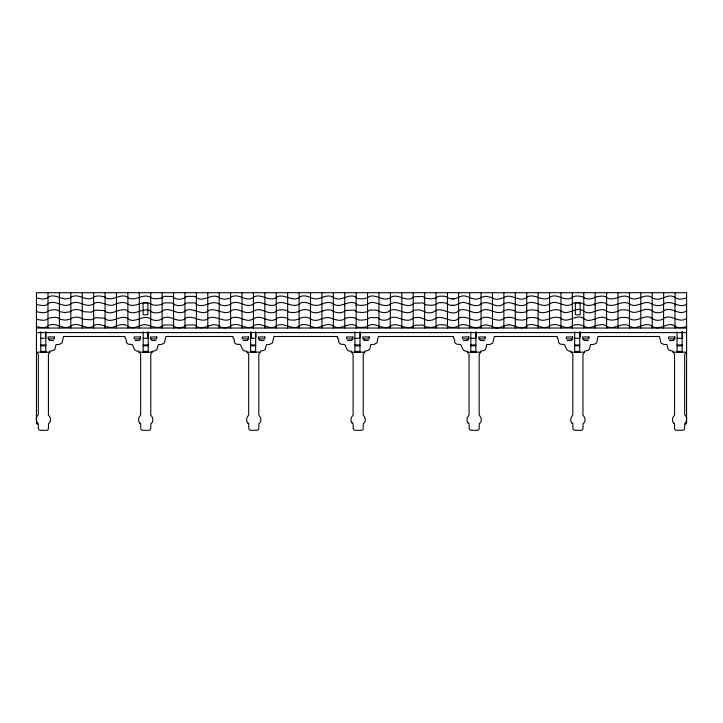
<?xml version="1.0" encoding="UTF-8"?>
<svg xmlns="http://www.w3.org/2000/svg" width="723" height="723" viewBox="0 0 723 723"><rect width="100%" height="100%" fill="white"/><g stroke="black" fill="none" stroke-linecap="round" stroke-linejoin="round"><path stroke-width="1.08" d="M390.402 305.486L390.14 328.034M595.174 305.639L595.183 292.698M686.498 304.392C679.575 308.369 673.755 301.401 666.859 302.765A3.281 1.365 0 0 0 663.94 303.904C659.991 306.886 653.547 305.639 650.022 302.919C642.819 300.732 636.638 308.414 629.634 304.112M686.398 310.827L686.389 310.845A16.313 6.805 0 0 0 686.226 311.053C678.933 316.087 672.263 306.57 664.509 310.275C661.563 313.529 654.423 313.619 651.54 310.33C643.669 306.172 636.583 316.068 629.426 310.809M686.389 318.427L686.398 318.409A16.313 6.805 0 0 0 686.226 318.626C678.933 323.66 672.263 314.153 664.509 317.858C661.563 321.111 654.423 321.202 651.54 317.903C643.669 313.755 636.583 323.651 629.426 318.391M686.606 297.786C683.551 299.223 677.424 300.126 674.722 297.135C667.338 293.068 661.78 301.238 654.198 298.68A3.009 1.256 0 0 1 652.291 297.858C645.287 291.947 637.062 302.53 629.634 297.623M686.606 326.389C684.048 327.799 677.876 328.486 675.02 326.127C667.971 321.157 661.726 329.968 654.198 327.284A3.009 1.256 0 0 1 652.291 326.462C645.287 320.551 637.062 331.134 629.634 326.227M49.914 352.164L48.423 354.297L48.423 414.866L50.375 418.021L50.447 420.876A4.826 4.826 0 0 1 49.444 422.856L48.513 423.696L48.423 428.396A1.898 1.898 0 0 1 46.679 430.293L40.343 430.293A2.196 2.196 0 0 1 38.319 428.088C39.394 423.488 33.33 418.906 38.319 414.866L38.319 354.297L36.774 352.164M686.552 352.164L673.014 352.164L672.968 351.161L669.498 350.384L668.07 349.082L666.958 344.528L663.813 344.482L660.894 342.892L659.484 336.493L598.038 336.493L596.638 342.892L593.71 344.482L590.574 344.528L589.462 349.082L588.034 350.384L584.555 351.161L584.518 352.164L570.971 352.164L570.971 351.161C566.913 351.984 565.865 347.799 564.952 345.223C564.473 343.488 560.063 345.359 558.888 342.892C557.677 341.708 559.403 338.554 557.27 338.454L557.27 336.493L494.261 336.493L492.851 342.892L489.923 344.482L486.787 344.528L485.675 349.082L484.247 350.384L480.768 351.161L480.732 352.164L467.185 352.164L467.185 351.161C463.127 351.984 462.087 347.799 461.175 345.223C460.687 343.488 456.276 345.359 455.101 342.892C453.899 341.708 455.617 338.554 453.484 338.454L453.484 336.493L378.292 336.493L376.891 342.892L373.963 344.482L370.827 344.528L369.715 349.082L368.287 350.384L364.808 351.161L364.772 352.164L351.224 352.164L351.224 351.161C347.167 351.984 346.118 347.799 345.205 345.223C344.726 343.488 340.316 345.359 339.141 342.892C337.93 341.708 339.656 338.554 337.524 338.454L337.524 336.493L273.9 336.493L272.499 342.892L269.571 344.482L266.425 344.528L265.314 349.082L263.886 350.384L260.416 351.161L260.379 352.164L246.832 352.164L246.832 351.161C242.765 351.984 241.726 347.799 240.813 345.223C240.325 343.488 235.924 345.359 234.749 342.892C233.538 341.708 235.255 338.554 233.122 338.454L233.122 336.493L165.847 336.493L164.446 342.892L161.518 344.482L158.382 344.528L156.927 349.58L154.252 351.071L152.363 351.161L150.764 354.297L150.764 414.866L152.707 418.021L152.788 420.876A4.826 4.826 0 0 1 151.785 422.856L150.845 423.696L150.791 428.396A1.898 1.898 0 0 1 149.046 430.293L142.711 430.293A2.196 2.196 0 0 1 140.687 428.088L140.687 423.75L139.629 422.856M260.298 352.164L258.807 354.297L258.807 414.866L260.759 418.021L260.84 420.876A4.826 4.826 0 0 1 259.828 422.856L258.843 423.75L258.843 428.396A1.898 1.898 0 0 1 257.099 430.293L250.764 430.293A2.196 2.196 0 0 1 248.739 428.088L248.739 423.75L247.682 422.856M364.699 352.164L363.208 354.297L363.208 414.866L365.151 418.021L365.232 420.876A4.826 4.826 0 0 1 364.229 422.856L363.235 423.75L363.235 428.396A1.898 1.898 0 0 1 361.491 430.293L355.156 430.293A2.196 2.196 0 0 1 353.131 428.088L353.131 423.75L352.074 422.856M480.659 352.164L479.168 354.297L479.168 414.866L481.12 418.021L481.193 420.876A4.826 4.826 0 0 1 480.189 422.856L479.25 423.696L479.204 428.396A1.898 1.898 0 0 1 477.451 430.293L471.116 430.293A2.196 2.196 0 0 1 469.091 428.088L469.091 423.75L468.034 422.856M584.446 352.164L582.955 354.297L582.955 414.866L584.907 418.021L584.979 420.876A4.826 4.826 0 0 1 583.976 422.856L583.036 423.696L582.982 428.396A1.898 1.898 0 0 1 581.238 430.293L574.902 430.293A2.196 2.196 0 0 1 572.878 428.088L572.878 423.75L571.821 422.856M686.226 352.164L684.681 354.297L684.681 414.866C689.679 418.906 683.606 423.488 684.681 428.088A2.196 2.196 0 0 1 682.657 430.293L676.321 430.293A1.898 1.898 0 0 1 674.577 428.396L674.577 423.75L673.556 422.856M480.922 297.469C476.593 301.048 471.26 298.102 466.832 296.484C460.94 294.008 457.388 299.566 451.956 298.852M480.922 303.967C476.412 307.881 470.492 303.922 465.558 302.801C460.18 300.831 457.035 306.398 451.956 305.35M480.922 326.073C476.186 330.05 470.501 326.001 465.558 324.907C460.18 322.937 457.035 328.504 451.956 327.465M140.099 338.924L139.223 340.47L135.138 340.56M248.152 338.924L247.275 340.47L243.19 340.56M352.544 338.924L351.667 340.47L347.582 340.56M468.513 338.924L467.627 340.47L463.551 340.56M572.291 338.924L571.414 340.47L567.329 340.56M674.297 338.924L673.42 340.47L669.335 340.56M481.012 297.379L486.046 296.231L492.083 297.686M481.012 303.877C488.432 299.132 495.87 309.516 503.199 304.256C510.836 298.671 519.71 309.941 527.022 303.651L528.016 303.009C535.553 300.144 542.458 308.866 549.534 303.913C556.855 299.042 563.705 307.908 571.08 304.663C574.116 301.455 579.891 302.44 583.569 303.642C586.028 306.534 591.378 305.576 594.496 304.067A7.429 3.1 0 0 1 595.644 303.543C599.24 302.783 604.69 301.328 607.419 304.708C615.092 307.871 622.069 299.34 629.643 304.031M481.012 325.983L486.046 324.835L492.083 326.29M453.945 298.843L449.842 298.689L445.467 296.394L441.979 296.141L438.337 296.34L435.454 298.156L430.7 298.852L425.377 298.228L422.684 296.394L413.99 296.782C406.932 303.669 397.804 292.246 390.411 297.632C382.991 302.829 374.162 291.622 367.23 297.966L363.145 298.834L358.988 298.735L356.972 298.274L355.779 296.963C347.989 292.923 340.217 303.073 332.779 296.99C327.646 294.288 322.693 297.587 317.975 298.816C311.477 299.982 306.877 293.628 300.153 296.701C293.032 303.723 282.449 291.197 275.174 298.274C267.691 301.446 259.241 291.721 252.408 298.219C245.034 301.383 239.584 293.674 232.092 296.529C228.721 299.765 221.789 300.153 218.31 296.972C210.773 293.601 204.591 301.916 196.891 298.111L195.626 296.791L193.881 296.303L186.661 296.457L185.431 297.108C182.63 299.882 175.698 299.955 172.969 296.981L171.441 296.412L164.266 296.385L161.473 298.048C158.147 298.744 153.954 299.412 150.926 297.587M453.945 305.341L449.842 305.187L445.467 302.883L441.979 302.639L438.337 302.838L435.454 304.654L430.7 305.35L425.377 304.726L422.684 302.892L413.99 303.28C406.832 310.339 397.108 298.102 389.86 304.609C382.35 308.631 374.008 298.319 367.23 304.464L363.145 305.332L358.988 305.233L356.972 304.772L355.779 303.452C347.989 299.421 340.217 309.561 332.779 303.488C327.646 300.777 322.693 304.085 317.975 305.314C311.477 306.471 306.877 300.126 300.153 303.199C293.032 310.221 282.449 297.695 275.174 304.772C267.691 307.944 259.241 298.219 252.408 304.717C245.034 307.881 239.584 300.172 232.092 303.027C228.721 306.263 221.789 306.651 218.31 303.47C210.773 300.099 204.591 308.414 196.891 304.6L195.626 303.289L193.881 302.801L186.661 302.955L185.431 303.606C182.548 306.299 175.761 306.425 172.969 303.479L171.441 302.901L164.266 302.883L161.473 304.546C158.147 305.242 153.954 305.91 150.926 304.085M453.945 327.456L449.842 327.293L445.467 324.998L441.979 324.744L438.337 324.943L435.454 326.76L430.7 327.456L425.377 326.832L422.684 324.998L413.99 325.386C406.832 332.453 397.108 320.208 389.86 326.715C382.35 330.736 374.008 320.434 367.23 326.57L363.145 327.447L358.988 327.338L356.972 326.877L355.779 325.567C347.989 321.527 340.217 331.676 332.779 325.594C327.646 322.892 322.693 326.19 317.975 327.42C311.477 328.585 306.877 322.232 300.153 325.305C293.032 332.327 282.449 319.801 275.174 326.877C267.691 330.05 259.241 320.325 252.408 326.823C245.034 329.986 239.584 322.286 232.092 325.133C228.721 328.369 221.789 328.757 218.31 325.585C210.773 322.205 204.591 330.519 196.891 326.715L195.626 325.395L193.881 324.907L186.661 325.061L185.431 325.712C182.612 328.54 175.725 328.459 172.969 325.585L171.441 325.016L164.266 324.989L161.473 326.651C155.626 329.218 150.935 325.251 145.431 324.754C139.431 324.202 135.029 329.905 128.748 326.805C125.079 323.118 118.545 324.699 114.351 326.823C106.95 329.833 99.286 320.461 92.454 326.669C85.079 330.095 78.165 321.084 70.818 325.983C63.769 330.926 56.9 322.268 49.381 325.061L48.324 325.702C45.856 328.82 39.873 327.465 36.484 326.507M36.448 328.034L686.624 328.034M36.448 332.607L686.624 332.607M40.768 338.274L45.811 338.274M143.172 338.274L148.215 338.274M250.619 338.274L255.653 338.274M354.921 338.274L359.964 338.274M470.836 338.274L475.87 338.274M574.668 338.274L579.71 338.274M677.08 338.274L682.114 338.274M40.768 344.952L45.811 344.952M143.172 344.952L148.215 344.952M250.619 344.952L255.653 344.952M354.921 344.952L359.964 344.952M470.836 344.952L475.87 344.952M574.668 344.952L579.71 344.952M677.08 344.952L682.114 344.952M40.768 345.784L45.811 345.784M143.172 345.784L148.215 345.784M250.619 345.784L255.653 345.784M354.921 345.784L359.964 345.784M470.836 345.784L475.87 345.784M574.668 345.784L579.71 345.784M677.08 345.784L682.114 345.784M40.768 351.387L45.811 351.387M143.172 351.387L148.215 351.387M250.619 351.387L255.653 351.387M354.921 351.387L359.964 351.387M470.836 351.387L475.87 351.387M574.668 351.387L579.71 351.387M677.08 351.387L682.114 351.387M36.448 352.164L49.986 352.164L50.032 351.161L53.502 350.384L54.93 349.082L56.042 344.528L59.187 344.482L62.106 342.892L63.516 336.493L125.079 336.493L125.079 338.454C127.429 338.608 125.133 342.422 127.203 343.335C128.396 345.413 132.562 343.317 132.761 345.223C133.674 347.799 134.722 351.984 138.78 351.161L138.78 352.164L152.327 352.164M40.768 331.776L40.768 352.363L45.811 352.327L45.811 331.776M143.172 331.776L143.172 352.363L148.215 352.327L148.215 331.776M250.619 331.776L250.619 352.363L255.653 352.327L255.653 331.776M354.921 331.776L354.921 352.363L359.964 352.327L359.964 331.776M470.836 331.776L470.836 352.363L475.87 352.327L475.87 331.776M574.668 331.776L574.668 352.363L579.71 352.327L579.71 331.776M677.08 331.776L677.08 352.363L682.114 352.327L682.114 331.776M40.768 352.363L45.811 352.363M143.172 352.363L148.215 352.363M250.619 352.363L255.653 352.363M354.921 352.363L359.964 352.363M470.836 352.363L475.87 352.363M574.668 352.363L579.71 352.363M677.08 352.363L682.114 352.363M38.319 423.75L36.448 423.75L36.448 292.698L686.624 292.698L686.552 423.75L684.681 423.75M509.236 324.79C514.577 325.242 522.142 330.61 527.022 325.757L528.016 325.124C535.553 322.25 542.458 330.971 549.534 326.019C556.855 321.157 563.705 330.022 571.08 326.778C574.116 323.561 579.891 324.546 583.569 325.757C586.028 328.64 591.378 327.691 594.496 326.181A7.429 3.1 0 0 1 595.644 325.648C599.24 324.889 604.69 323.434 607.419 326.814C615.092 329.986 622.069 321.446 629.643 326.136M368.45 340.452L364.365 340.47L363.488 338.924M492.146 297.74C496.846 301.175 502.16 298.12 506.633 296.303C513.42 294.975 520.867 302.666 527.022 297.153L528.016 296.52C535.553 293.646 542.458 302.368 549.534 297.415C556.855 292.544 563.705 301.419 571.08 298.165C574.116 294.957 579.891 295.942 583.569 297.153C586.028 300.036 591.378 299.087 594.496 297.578A7.429 3.1 0 0 1 595.644 297.045C599.24 296.285 604.69 294.83 607.419 298.21C615.092 301.383 622.069 292.842 629.643 297.533M492.146 326.344C497.451 330.393 502.91 325.558 508.124 324.835A5.522 2.305 0 0 1 509.236 324.88M36.484 297.903C39.611 298.825 45.91 300.244 48.324 297.09L49.381 296.457C56.927 293.628 64.555 302.81 71.378 296.9C78.934 293.032 85.124 301.346 92.454 298.066C95.472 294.93 101.247 295.879 104.862 297.144C111.902 303.045 121.771 291.297 128.748 298.192C136.385 301.256 143.362 292.815 150.926 297.496M560.958 310.881C568.161 316.385 575.589 306.046 583.443 310.691C590.013 316.9 597.758 307.374 605.052 310.158C609.471 313.746 615.743 312.887 620.262 310.022A13.493 5.63 0 0 1 627.293 310.031L629.435 311.026M560.958 318.463C568.161 323.967 575.589 313.628 583.443 318.265C590.013 324.473 597.758 314.957 605.052 317.74C609.471 321.328 615.743 320.47 620.262 317.605A13.493 5.63 0 0 1 627.293 317.614L629.435 318.599M150.926 303.985C143.362 299.313 136.403 307.799 128.73 304.681C124.591 300.641 117.831 303.064 113.168 305.07A5.151 2.151 0 0 1 110.953 305.341C104.962 305.151 98.012 299.394 92.454 304.564C85.079 307.971 78.147 298.97 70.818 303.877C63.751 308.811 56.9 300.162 49.372 302.946L48.324 303.588C45.883 306.733 39.991 305.278 36.575 304.473A3.678 1.536 0 0 1 36.448 304.365M583.235 338.924L584.112 340.47L588.197 340.56M479.448 338.924L480.325 340.47L484.41 340.56M259.087 338.924L259.973 340.47L264.049 340.56M151.044 338.924L151.92 340.47L156.005 340.56M48.703 338.924L49.58 340.47L53.665 340.56M571.306 352.164L572.842 354.297L572.842 414.866L570.899 418.021L570.818 420.876A4.844 4.844 0 0 0 572.2 423.253M467.519 352.164L469.055 354.297L469.055 414.866L467.112 418.021L467.031 420.876A4.844 4.844 0 0 0 468.414 423.253M351.559 352.164L353.095 354.297L353.095 414.866L351.143 418.021L351.071 420.876A4.844 4.844 0 0 0 352.453 423.253M247.158 352.164L248.703 354.297L248.703 414.866L246.751 418.021L246.67 420.876A4.844 4.844 0 0 0 248.061 423.253M139.114 352.164L140.651 354.297L140.651 414.866L138.699 418.021L138.626 420.876A4.844 4.844 0 0 0 140.009 423.253M673.086 352.164L674.577 354.297L674.577 414.866L672.625 418.021L672.553 420.876A4.844 4.844 0 0 0 673.935 423.253M560.958 311.062L560.325 310.483C552.508 307.049 546.615 315.174 538.924 311.902L537.605 310.592L533.466 309.896L529.399 310.022L527.492 310.547L526.263 311.893L522.304 312.571L516.213 312.083L515.038 310.8C511.288 309.679 505.558 308.649 502.512 311.938C495.147 314.993 488.387 306.335 481.075 311.08C474.026 316.114 467.049 307.329 459.503 310.221L458.536 310.863C453.917 315.888 445.892 310.266 440.75 309.896A7.537 3.145 0 0 0 439.638 309.842C435.942 309.209 433.809 312.996 430.203 312.806A6.471 2.702 0 0 1 427.148 312.743L420.777 310.176A6.48 2.702 0 0 0 417.93 309.842L413.818 310.239L411.306 311.857A4.51 1.88 0 0 1 409.182 312.526C402.557 313.737 396.81 307.474 390.122 310.411C387.483 313.493 382.223 312.951 378.979 311.369L378.988 328.034M560.958 318.644L560.325 318.066C552.508 314.632 546.615 322.756 538.924 319.476L537.605 318.174L533.466 317.478L529.399 317.605L527.492 318.129L526.263 319.467L522.304 320.144L516.213 319.656L515.038 318.382C511.288 317.252 505.558 316.231 502.512 319.512C495.147 322.575 488.387 313.918 481.075 318.662C474.026 323.696 467.049 314.903 459.503 317.804L458.536 318.445C453.917 323.47 445.892 317.84 440.75 317.478A7.537 3.145 0 0 0 439.638 317.415C435.942 316.791 433.809 320.578 430.203 320.388A6.471 2.702 0 0 1 427.148 320.325L420.777 317.759A6.48 2.702 0 0 0 417.93 317.424L413.818 317.813L411.306 319.439A4.51 1.88 0 0 1 409.182 320.108C402.548 321.319 396.71 315.002 390.022 318.039C387.329 321.093 381.084 320.904 378.409 318.237L376.954 317.668L369.833 317.623L366.932 319.458L362.151 320.126L358.581 319.964L354.143 317.668L350.881 317.424L345.504 318.066L344.175 319.376C338.536 322.033 333.574 318.409 328.414 317.533C322.44 317.153 317.551 322.557 311.297 319.394C308.405 316.43 301.608 316.511 298.735 319.25L294.623 320.108L290.501 320.009L288.504 319.566L287.284 318.237C283.886 317.37 278.545 316.195 275.915 319.159C268.197 323.66 260.895 313.565 253.448 318.807C246.091 323.805 239.268 314.613 231.613 318.012C224.41 324.898 213.972 312.463 206.624 319.584C199.177 322.575 190.673 313.041 183.85 319.539C176.448 322.603 170.98 314.912 163.479 317.858C160.154 321.139 153.159 321.383 149.733 318.192C142.295 314.758 133.818 324.645 127.04 318.021C119.539 314.613 111.225 324.645 104.365 318.174L95.544 317.713L91.098 319.819L82.738 319.159C79.72 316.421 73.05 316.367 70.113 319.358L64.763 320.126L59.991 319.268C57.406 316.204 51.866 317.352 48.486 318.328C45.91 321.419 40.569 320.045 37.108 319.412L36.448 318.509M36.448 310.926L37.108 311.83C40.569 312.472 45.91 313.836 48.486 310.745C51.92 309.715 57.262 308.685 59.991 311.694L64.763 312.544L70.113 311.776C73.023 308.748 79.747 308.811 82.738 311.577L91.098 312.237L95.544 310.131L104.365 310.592C111.225 317.054 119.503 306.995 127.04 310.438C133.764 317.054 142.386 307.239 149.733 310.61C153.113 313.899 160.181 313.511 163.479 310.284C170.98 307.32 176.448 315.02 183.85 311.956C190.673 305.458 199.177 314.993 206.624 312.011C213.872 304.871 224.51 317.361 231.613 310.429C238.292 307.311 242.919 313.592 249.363 312.517C253.466 312.336 256.096 308.369 260.705 309.878C265.368 310.953 269.48 314.098 274.839 312.182C277.975 309.019 283.271 309.39 287.284 310.655L288.504 311.984L290.501 312.435L294.623 312.535L298.735 311.667C301.59 308.875 308.414 308.875 311.297 311.812C318.599 315.282 324.202 307.908 331.496 310.239C335.228 313.113 341.934 314.017 345.504 310.483L354.143 310.086L356.882 311.911L362.151 312.544L366.932 311.875L369.833 310.05L376.954 310.086L378.988 311.378L378.979 292.698M629.444 305.486L629.444 292.698M356.141 305.513L356.168 328.034M682.313 331.758L682.313 337.298M675.083 292.698L675.083 305.468M675.002 305.431L675.002 328.034M663.66 292.698L663.66 305.468M663.569 305.422L663.569 328.034M652.236 292.698L652.182 328.034M640.831 292.698L640.741 328.034M629.435 305.16L629.435 328.034M618.002 292.698L618.011 328.034M606.606 292.698L606.606 328.034M595.174 305.594L595.174 328.034M583.786 292.698L583.786 328.034M580.144 332.173L580.144 337.298M572.354 292.698L572.354 328.034M560.949 292.698L560.967 328.034M549.552 292.698L549.534 328.034M538.138 292.698L538.129 328.034M526.724 292.698L526.696 328.034M515.291 292.698L515.309 328.034M503.868 292.698L503.868 328.034M492.471 292.833L492.471 328.034M481.066 292.698L481.066 328.034M476.267 332.173L476.267 337.298M469.652 292.833L469.652 328.034M458.617 292.698L458.617 328.034M447.456 292.698L447.456 328.034M436.041 292.698L436.041 328.034M424.645 292.698L424.645 328.034M413.222 292.698L413.222 328.034M401.825 292.698L401.825 328.034M390.402 292.698L390.402 305.576M367.573 292.698L367.564 328.034M360.307 332.219L360.307 337.469M356.141 292.698L356.141 305.585M344.735 305.739L344.735 328.034M344.726 292.698L344.726 305.594M333.321 292.698L333.321 305.594M333.339 305.739L333.339 328.034M321.925 292.698L321.925 328.034M310.501 292.698L310.501 328.034M299.105 292.698L299.087 328.034M287.664 292.698L287.664 328.034M276.267 292.698L276.249 328.034M264.853 292.698L264.853 328.034M255.906 332.219L255.906 337.469M253.439 292.698L253.448 328.034M251.224 332.219L251.224 337.469M242.042 292.698L242.033 328.034M230.601 292.698L230.619 328.034M219.205 292.698L219.186 328.034M207.781 292.698L207.781 328.034M196.385 292.698L196.367 328.034M184.952 292.698L184.961 328.034M173.547 292.698L173.565 328.034M162.151 292.698L162.133 328.034M150.727 292.698L150.727 328.034M147.863 332.219L147.863 337.469M139.304 292.698L139.313 328.034M127.881 292.698L127.908 328.034M116.466 292.698L116.466 328.034M105.07 292.698L105.061 328.034M93.647 292.698L93.665 328.034M82.232 292.698L82.25 328.034M70.818 292.698L70.827 328.034M59.422 292.698L59.413 328.034M47.989 292.698L47.989 328.034M45.712 332.219L45.712 337.469M143.055 303.57L143.145 314.36A1.229 0.515 0 0 0 144.383 314.821L146.76 314.821A1.229 0.515 0 0 0 147.917 314.297L147.835 303.597A1.229 0.515 0 0 0 146.633 303.091L144.284 303.091A1.229 0.515 0 0 0 143.055 303.57M575.336 303.57L575.427 314.36A1.229 0.515 0 0 0 576.674 314.821L579.042 314.821A1.229 0.515 0 0 0 580.207 314.297L580.117 303.597A1.229 0.515 0 0 0 578.915 303.091L576.565 303.091A1.229 0.515 0 0 0 575.336 303.57M54.397 336.954L48.116 336.954L48.116 338.924L54.397 338.924L54.397 336.954M140.479 336.954L134.189 336.954L134.189 338.924L140.479 338.924L140.479 336.954M156.737 336.954L150.447 336.954L150.447 338.924L156.737 338.924L156.737 336.954M248.522 336.954L242.241 336.954L242.241 338.924L248.522 338.924L248.522 336.954M264.781 336.954L258.5 336.954L258.5 338.924L264.781 338.924L264.781 336.954M352.923 336.954L346.633 336.954L346.633 338.924L352.923 338.924L352.923 336.954M369.182 336.954L362.892 336.954L362.892 338.924L369.182 338.924L369.182 336.954M468.884 336.954L462.593 336.954L462.593 338.924L468.884 338.924L468.884 336.954M485.142 336.954L478.861 336.954L478.861 338.924L485.142 338.924L485.142 336.954M572.67 336.954L566.38 336.954L566.38 338.924L572.67 338.924L572.67 336.954M588.929 336.954L582.639 336.954L582.639 338.924L588.929 338.924L588.929 336.954M674.884 336.954L668.603 336.954L668.603 338.924L674.884 338.924L674.884 336.954"/></g></svg>
